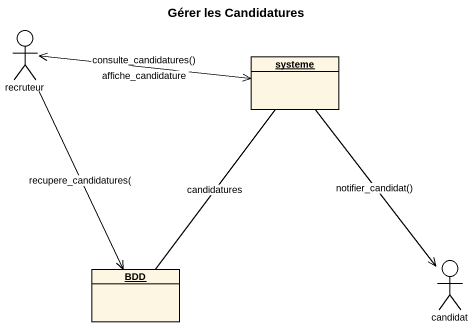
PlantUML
@startuml
title Gérer les Candidatures
allowmixing
hide circle
hide empty members
actor recruteur
object systeme
object BDD
actor candidat
recruteur -right-> systeme : consulte_candidatures()
recruteur --> BDD : recupere_candidatures(
systeme -left-> recruteur : affiche_candidature
systeme --> candidat : notifier_candidat()
BDD -up- systeme : candidatures
@enduml
